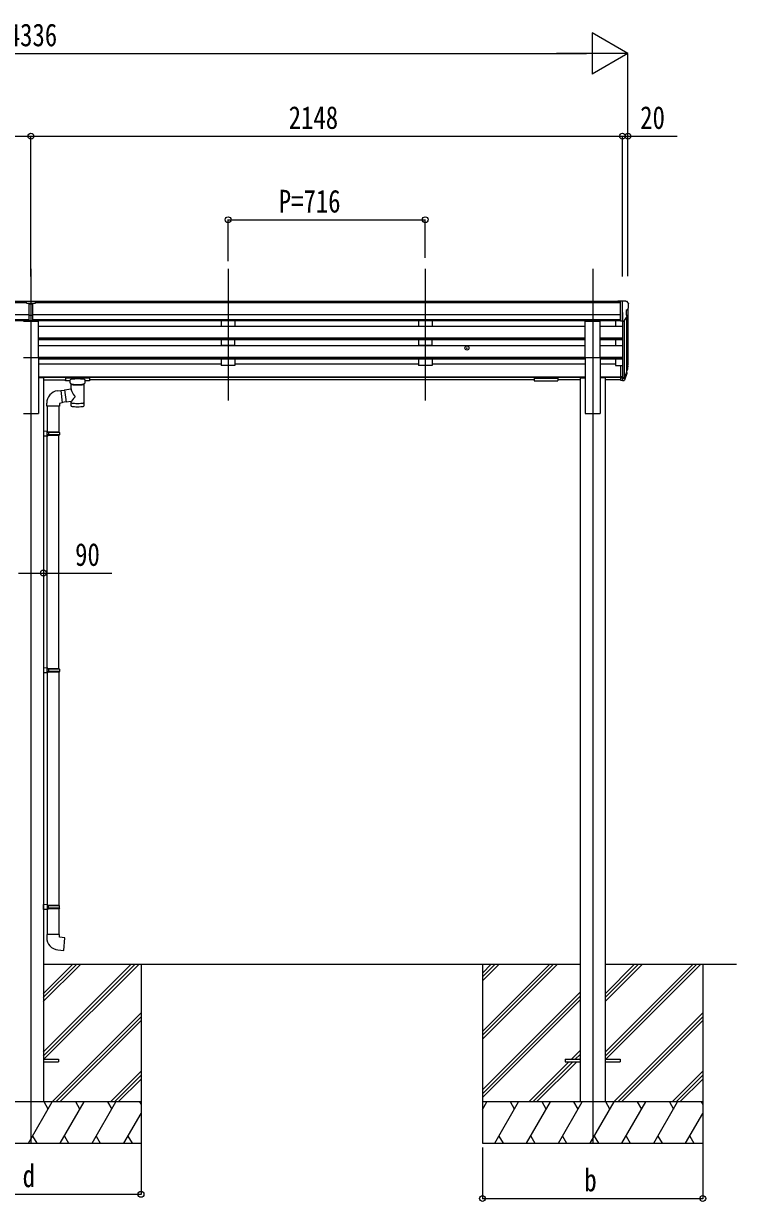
# Model space of a CAD drawing. Units: millimetres, scale not verified. Extents: x -10512 to 10512, y -7425 to 7425.
# Drawn here: x -1364 to 1225, y -3484 to 793 of the extents above; entities that cross this region are included whole.
import ezdxf
from ezdxf.enums import TextEntityAlignment as Align

# ---------------------------------------------------------------- set-up
doc = ezdxf.new("R2010")
doc.units = ezdxf.units.MM
doc.header["$LTSCALE"] = 30
doc.header["$PDMODE"] = 32
doc.header["$PDSIZE"] = 15
for name, color, linetype in [('0-3_YKK_12', 2, 'Continuous'), ('0-4_YKK_13', 4, 'Continuous'), ('0-5_YKK_A1', 4, 'Continuous'), ('0-6_YKK_D', 6, 'Continuous')]:
    doc.layers.add(name, color=color, linetype=linetype)
doc.styles.add('ＭＳ ゴシック', font='')
doc.styles.get('ＭＳ ゴシック').set_extended_font_data('MS Gothic')

msp = doc.modelspace()

# ---------------------------------------------------------------- linework, layer by layer
at = {"layer": '0-3_YKK_12'}
for p, q in [((-1337.28, -97.86), (-1337.28, -3272.26)), ((-621.28, -97.86), (-621.28, -575.38)), ((94.72, -97.86), (94.72, -575.38)), ((702.72, -97.86), (702.72, -3272.26))]:
    msp.add_line(p, q, dxfattribs=at)
at = {"layer": '0-4_YKK_13'}
for p, q in [((-1353.78, -222.28), (-1353.78, -214.44)), ((-1353.78, -222.28), (-1343.78, -222.28)), ((-1337.28, -223.1), (-1343.78, -222.7)), ((-1343.78, -224.28), (-1330.78, -224.28)), ((-1330.78, -222.76), (-1337.28, -223.08)), ((-1330.78, -285.91), (-1330.78, -220.63)), ((804.22, -214.25), (794.22, -214.33)), ((794.22, -215.85), (794.22, -214.33)), ((804.22, -286.23), (804.22, -214.25)), ((822.72, -214.25), (804.22, -214.25)), ((810.72, -287.23), (810.72, -214.25)), ((822.72, -214.25), (825.05, -214.39)), ((824.72, -248.76), (824.72, -265.04)), ((830.19, -245.43), (824.87, -248.5)), ((825.81, -214.81), (829.88, -220.62)), ((832.72, -223.62), (832.72, -224.25)), ((-1364.78, -287.89), (-1309.78, -287.89)), ((-1343.78, -265.8), (-1337.28, -265.96)), ((-1343.78, -284.84), (-1337.28, -285.24)), ((-1337.28, -265.96), (-1330.78, -265.8)), ((-1337.28, -285.24), (-1330.78, -284.84)), ((-1309.78, -419.69), (-1309.78, -287.89)), ((675.22, -419.69), (675.22, -287.89)), ((675.22, -287.89), (730.22, -287.89)), ((730.22, -419.69), (730.22, -287.89)), ((804.22, -286.23), (810.72, -286.23)), ((810.72, -287.23), (815.93, -286.91)), ((818.35, -285.42), (827.35, -269.82)), ((-1364.78, -419.69), (-1309.78, -419.69)), ((675.22, -419.69), (730.22, -419.69)), ((804.22, -447.97), (804.22, -502)), ((804.22, -447.97), (810.72, -447.97)), ((810.72, -447.97), (810.72, -502.74)), ((829.02, -460.78), (825.75, -467.85)), ((829.63, -462.16), (825.75, -470.11)), ((-1211.28, -492.55), (-1211.28, -503.31)), ((-1126.28, -491.89), (-1209.28, -491.89)), ((-1126.28, -494.06), (-1209.28, -494.06)), ((-1194.78, -503.97), (-1209.28, -503.97)), ((-1194.78, -510.78), (-1194.78, -500.51)), ((-1140.78, -510.78), (-1140.78, -500.51)), ((-1126.28, -503.97), (-1140.78, -503.97)), ((-1124.28, -492.55), (-1124.28, -503.31)), ((-1124.28, -492.74), (-1124.28, -494.28)), ((489.72, -492.55), (489.72, -503.31)), ((489.72, -492.74), (489.72, -494.28)), ((491.72, -491.89), (574.72, -491.89)), ((491.72, -494.06), (574.72, -494.06)), ((491.72, -503.97), (574.72, -503.97)), ((576.72, -492.55), (576.72, -503.31)), ((804.22, -488.1), (810.72, -488.1)), ((804.22, -492.98), (810.72, -492.98)), ((804.22, -502), (810.72, -502)), ((810.72, -493), (815.85, -493)), ((810.72, -494.81), (815.57, -494.81)), ((810.72, -502.74), (815.57, -502.74)), ((817.15, -492.32), (824.91, -476.92)), ((826.36, -477.27), (818.16, -493.45)), ((826.97, -477.84), (818.16, -501.39)), ((827.31, -473.43), (826.97, -477.84)), ((-1240.64, -540.17), (-1228.13, -538.61)), ((-1215.61, -538.64), (-1227.96, -540.56)), ((-1215.9, -536.76), (-1190.68, -532.85)), ((-1215.9, -536.76), (-1208.88, -582.02)), ((-1190.68, -532.85), (-1190.68, -515.27)), ((-1144.88, -515.28), (-1144.86, -595.57)), ((-1280.04, -596.18), (-1280.04, -585.26)), ((-1234.04, -596.18), (-1280.04, -596.18)), ((-1278.08, -596.18), (-1278.08, -687.63)), ((-1236.08, -596.18), (-1236.08, -690.19)), ((-1209.17, -580.14), (-1224.29, -582.49)), ((-1190.68, -579.2), (-1208.88, -582.02)), ((-1190.7, -595.57), (-1190.68, -578.95)), ((-1276.08, -687.69), (-1292.08, -687.22)), ((-1292.08, -687.22), (-1292.08, -705.16)), ((-1276.08, -704.69), (-1292.08, -705.16)), ((-1276.08, -689.69), (-1278.08, -689.69)), ((-1235.08, -690.19), (-1278.08, -690.19)), ((-1234.08, -692.19), (-1278.08, -692.19)), ((-1234.08, -700.19), (-1278.08, -700.19)), ((-1235.08, -702.19), (-1278.08, -702.19)), ((-1278.08, -1546.89), (-1278.08, -704.75)), ((-1276.08, -689.69), (-1276.08, -687.69)), ((-1276.08, -704.69), (-1276.08, -702.69)), ((-1273.6, -692.19), (-1273.17, -690.19)), ((-1236.08, -1549.44), (-1236.08, -702.19)), ((-1234.08, -692.19), (-1235.08, -690.19)), ((-1234.08, -700.19), (-1235.08, -702.19)), ((-1234.08, -692.19), (-1234.08, -700.19)), ((-1276.08, -1546.94), (-1292.08, -1546.47)), ((-1292.08, -1546.47), (-1292.08, -1564.41)), ((-1276.08, -1563.94), (-1292.08, -1564.41)), ((-1276.08, -1548.94), (-1278.08, -1548.94)), ((-1235.08, -1549.44), (-1278.08, -1549.44)), ((-1234.08, -1551.44), (-1278.08, -1551.44)), ((-1234.08, -1559.44), (-1278.08, -1559.44)), ((-1235.08, -1561.44), (-1278.08, -1561.44)), ((-1278.08, -1564), (-1278.08, -2406.14)), ((-1276.08, -1548.94), (-1276.08, -1546.94)), ((-1276.08, -1563.94), (-1276.08, -1561.94)), ((-1273.6, -1551.44), (-1273.17, -1549.44)), ((-1236.08, -1561.44), (-1236.08, -2408.7)), ((-1234.08, -1551.44), (-1235.08, -1549.44)), ((-1234.08, -1559.44), (-1235.08, -1561.44)), ((-1234.08, -1551.44), (-1234.08, -1559.44)), ((-1276.08, -2406.2), (-1292.08, -2405.73)), ((-1292.08, -2423.67), (-1292.08, -2405.73)), ((-1276.08, -2423.2), (-1292.08, -2423.67)), ((-1235.08, -2408.7), (-1278.08, -2408.7)), ((-1234.08, -2410.7), (-1278.08, -2410.7)), ((-1234.08, -2418.7), (-1278.08, -2418.7)), ((-1235.08, -2420.7), (-1278.08, -2420.7)), ((-1276.08, -2421.2), (-1278.08, -2421.2)), ((-1278.08, -2423.26), (-1278.08, -2514.7)), ((-1276.08, -2406.2), (-1276.08, -2408.2)), ((-1276.08, -2421.2), (-1276.08, -2423.2)), ((-1273.6, -2418.7), (-1273.17, -2420.7)), ((-1236.08, -2420.7), (-1236.08, -2514.7)), ((-1234.08, -2410.7), (-1235.08, -2408.7)), ((-1234.08, -2418.7), (-1235.08, -2420.7)), ((-1234.08, -2418.7), (-1234.08, -2410.7)), ((-1234.08, -2514.7), (-1280.08, -2514.7)), ((-1280.08, -2514.7), (-1280.08, -2525.61)), ((-1234.08, -2524.7), (-1234.08, -2514.7)), ((-1292.08, -2967.76), (-1237.28, -2967.76)), ((-1292.08, -2976.76), (-1237.28, -2976.76)), ((-1237.28, -2967.76), (-1237.28, -2976.76)), ((602.72, -2967.76), (602.72, -2976.76)), ((602.72, -2967.76), (657.52, -2967.76)), ((602.72, -2976.76), (657.52, -2976.76)), ((747.92, -2967.76), (802.72, -2967.76)), ((747.92, -2976.76), (802.72, -2976.76)), ((802.72, -2967.76), (802.72, -2976.76))]:
    msp.add_line(p, q, dxfattribs=at)
for points in [[(-1353.78, -214.44), (-1335.78, -214.28), (-1320.78, -214.41)], [(-1330.78, -285.91), (-1337.28, -286.31), (-1343.78, -285.91), (-1343.78, -220.57)], [(-1330.78, -222.24), (-1320.78, -222.15), (-1320.78, -214.41)], [(-1330.78, -266.9), (-1334.04, -266.98), (-1337.28, -267.06), (-1340.52, -266.98), (-1343.78, -266.9)], [(-1209.28, -491.89), (-1209.63, -491.89), (-1210.16, -491.92), (-1210.61, -491.97), (-1210.92, -492.04), (-1211.09, -492.14), (-1211.2, -492.28), (-1211.27, -492.46), (-1211.28, -492.55)], [(-1209.28, -503.97), (-1209.63, -503.97), (-1210.16, -503.94), (-1210.61, -503.89), (-1210.92, -503.82), (-1211.09, -503.72), (-1211.2, -503.58), (-1211.27, -503.4), (-1211.28, -503.31)], [(-1190.68, -515.27), (-1190.91, -515.18), (-1192.27, -514.44), (-1193.38, -513.59), (-1194.14, -512.73), (-1194.6, -511.83), (-1194.77, -510.94)], [(-1140.82, -510.72), (-1140.79, -511.08), (-1141.04, -512.04), (-1141.56, -512.92), (-1142.37, -513.76), (-1143.48, -514.56), (-1144.88, -515.28)], [(-1124.28, -492.55), (-1124.32, -492.35), (-1124.4, -492.22), (-1124.5, -492.12), (-1124.6, -492.06), (-1124.72, -492.02), (-1125.01, -491.96), (-1125.5, -491.91), (-1126.05, -491.89), (-1126.28, -491.89)], [(-1124.28, -503.31), (-1124.32, -503.5), (-1124.4, -503.64), (-1124.5, -503.74), (-1124.6, -503.8), (-1124.72, -503.84), (-1125.01, -503.9), (-1125.5, -503.95), (-1126.05, -503.97), (-1126.28, -503.97)], [(489.72, -492.55), (489.76, -492.35), (489.84, -492.22), (489.94, -492.12), (490.04, -492.06), (490.16, -492.02), (490.45, -491.96), (490.94, -491.91), (491.49, -491.89), (491.72, -491.89)], [(489.72, -503.31), (489.76, -503.5), (489.84, -503.64), (489.94, -503.74), (490.04, -503.8), (490.16, -503.84), (490.45, -503.9), (490.94, -503.95), (491.49, -503.97), (491.72, -503.97)], [(574.72, -491.89), (575.07, -491.89), (575.6, -491.92), (576.05, -491.97), (576.36, -492.04), (576.53, -492.14), (576.65, -492.28), (576.71, -492.46), (576.72, -492.55)], [(574.72, -503.97), (575.07, -503.97), (575.6, -503.94), (576.05, -503.89), (576.36, -503.82), (576.53, -503.72), (576.65, -503.58), (576.71, -503.4), (576.72, -503.31)], [(-1228.13, -538.61), (-1224.12, -584.43), (-1234.04, -586.18), (-1234.04, -596.18)], [(-1276.08, -702.69), (-1278.08, -702.69), (-1278.08, -689.69)], [(-1273.6, -692.19), (-1273.6, -700.19), (-1273.17, -702.19)], [(-1276.08, -1561.94), (-1278.08, -1561.94), (-1278.08, -1548.94)], [(-1273.6, -1551.44), (-1273.6, -1559.44), (-1273.17, -1561.44)], [(-1276.08, -2408.2), (-1278.08, -2408.2), (-1278.08, -2421.2)], [(-1273.6, -2418.7), (-1273.6, -2410.7), (-1273.17, -2408.7)], [(-1239, -2570.44), (-1218.17, -2572.26), (-1214.16, -2526.44), (-1234.08, -2524.7)]]:
    msp.add_lwpolyline(points, dxfattribs=at)
for centre, radius, start, end in [((825.02, -248.76), 0.3, 120, 180), ((824.99, -215.39), 1, 35, 86.5), ((829.72, -223.62), 3, 0, 87), ((825.82, -241.06), 6.18, 315.00103, 354.2965), ((630.72, -224.25), 202, 355.05096, 0), ((815.75, -283.92), 3, 273.5, 330), ((825.02, -265.04), 0.3, 180, 265.2833), ((824.75, -268.32), 3, 330, 85.2833), ((800.13, -451.28), 30.41, 341.80266, 352.8448), ((801.54, -453.04), 29.53, 342.01856, 353.49194), ((-1234.13, -585.62), 45.91, 98.14944, 179.55845), ((-1235.08, -2525.61), 45, 180, 265)]:
    msp.add_arc(centre, radius, start, end, dxfattribs=at)
for centre, major_axis, ratio, start_param, end_param in [((-1312.71, -224.59), (24.57, -1.51), 0.121868, 3.1422238, 3.1491027), ((742.86, -446.8), (-87.93, 4.42), 0.541684, 3.060334, 3.2172517), ((742.07, -453.47), (89.06, 1.43), 0.57596, 6.1985533, 6.3701348), ((-1209.28, -494.28), (-2, 0), 0.109601, 4.712389, 6.2831853), ((-1167.78, -500.51), (-27, 0), 0.122176, 3.1415927, 6.2831853), ((-1178.78, -510.78), (-16, 0), 0.361356, 0, 0.0194874), ((-1126.28, -494.28), (-2, 0), 0.109601, 3.1415927, 4.712389), ((491.72, -494.28), (2, 0), 0.109601, 1.5707963, 3.1415927), ((574.72, -494.28), (2, 0), 0.109601, 0, 1.5707963), ((815.57, -492.1), (3, 0), 0.90356, 4.712389, 5.7595865), ((815.57, -500.03), (-3, 0), 0.90356, 1.5707963, 2.6179939), ((815.85, -491.65), (1.5, 0), 0.90356, 4.712389, 5.7595865), ((740.8, -453.38), (88.05, 0), 0.90356, 5.9828017, 6.0168888), ((826.01, -473.43), (-1.3, 0), 0.90356, 2.9359903, 4.9130961), ((740.09, -457.24), (89.07, 0), 0.90356, 6.0316505, 6.077583), ((-1167.78, -559.39), (22.81, -26.62), 0.234429, 3.1563334, 4.5976381), ((-1167.77, -515.73), (-22.92, 0.42), 0.07247, 0.0008089, 1.5716053), ((-1167.77, -517.36), (-22.92, 0.42), 0.07247, 0.0008089, 1.5716053), ((-1167.79, -515.73), (22.91, 0.42), 0.072511, 4.711586, 6.2823824), ((-1167.79, -517.36), (22.91, 0.42), 0.072511, 4.711586, 6.2823824), ((-1170.34, -556.75), (-20.32, -22.25), 0.045535, 4.9756507, 6.2441899), ((-1167.78, -595.57), (-22.92, 0), 0.101955, 6.2829723, 9.4248207), ((-1167.78, -583.13), (-22.91, 0), 0.122865, 6.2831853, 9.424778)]:
    msp.add_ellipse(centre, major_axis=major_axis, ratio=ratio, start_param=start_param, end_param=end_param, dxfattribs=at)
at = {"layer": '0-5_YKK_A1'}
for p, q in [((-1353.78, -215.85), (-3478.78, -215.85)), ((-1353.78, -221.07), (-3478.78, -221.07)), ((-1330.78, -221.07), (-1330.78, -221.07)), ((804.22, -215.85), (-1320.78, -215.85)), ((804.22, -221.07), (-1320.78, -221.07)), ((810.72, -255.35), (810.72, -447.97)), ((830.72, -244.82), (830.72, -447.61)), ((-1343.78, -264.6), (-3478.78, -264.6)), ((-1343.78, -282.45), (-3478.78, -282.45)), ((-1343.78, -285.7), (-3478.78, -285.7)), ((804.22, -264.6), (-1330.78, -264.6)), ((804.22, -282.45), (-1330.78, -282.45)), ((804.22, -285.7), (-1330.78, -285.7)), ((-646.28, -285.8), (-646.28, -306.18)), ((-596.28, -285.8), (-596.28, -306.18)), ((69.72, -285.8), (69.72, -306.18)), ((119.72, -285.8), (119.72, -306.18)), ((785.72, -285.7), (785.72, -306.28)), ((816.72, -286.76), (816.73, -492.75)), ((825.75, -272.59), (825.75, -474.31)), ((675.22, -306.28), (-1309.78, -306.28)), ((-596.28, -306.18), (-646.28, -306.18)), ((119.72, -306.18), (69.72, -306.18)), ((810.72, -306.28), (730.22, -306.28)), ((675.22, -349.64), (-1309.78, -349.64)), ((675.22, -351.14), (-1309.78, -351.14)), ((675.22, -355.45), (-1309.78, -355.45)), ((675.22, -376.38), (-1309.78, -376.38)), ((-646.28, -355.45), (-646.28, -376.28)), ((-596.28, -376.28), (-646.28, -376.28)), ((-596.28, -376.28), (-596.28, -355.45)), ((69.72, -355.45), (69.72, -376.28)), ((119.72, -376.28), (69.72, -376.28)), ((119.72, -376.28), (119.72, -355.45)), ((810.72, -349.64), (730.22, -349.64)), ((810.72, -351.14), (730.22, -351.14)), ((810.72, -355.45), (730.22, -355.45)), ((810.72, -376.38), (730.22, -376.38)), ((785.72, -355.45), (785.72, -376.38)), ((-1309.78, -419.69), (-1309.78, -622.26)), ((675.22, -419.74), (-1309.78, -419.74)), ((675.22, -421.24), (-1309.78, -421.24)), ((675.22, -425.56), (-1309.78, -425.56)), ((-646.28, -425.56), (-646.28, -448.6)), ((-596.28, -425.56), (-596.28, -448.6)), ((69.72, -425.56), (69.72, -448.6)), ((119.72, -425.56), (119.72, -448.6)), ((675.22, -419.69), (675.22, -622.26)), ((730.22, -419.69), (730.22, -622.26)), ((810.72, -419.74), (730.22, -419.69)), ((810.72, -421.24), (730.22, -421.24)), ((810.72, -425.56), (730.22, -425.56)), ((785.72, -425.56), (785.72, -448.6)), ((-646.28, -443.66), (-1309.78, -443.66)), ((-596.28, -448.6), (-646.28, -448.6)), ((69.72, -443.66), (-596.28, -443.66)), ((119.72, -448.6), (69.72, -448.6)), ((675.22, -443.66), (119.72, -443.66)), ((785.72, -443.66), (730.22, -443.66)), ((785.72, -448.6), (804.22, -448.6)), ((675.22, -490.67), (-1309.78, -490.67)), ((675.22, -492.07), (-1309.78, -492.07)), ((-1292.08, -493.26), (-1309.78, -493.26)), ((-1292.08, -493.26), (-1292.08, -3122.26)), ((-1292.08, -499.76), (-1211.28, -499.76)), ((489.72, -499.76), (-1124.28, -499.76)), ((657.52, -499.76), (576.72, -499.76)), ((657.52, -493.26), (657.52, -3122.26)), ((657.52, -493.26), (675.22, -493.26)), ((804.22, -490.67), (730.22, -490.67)), ((804.22, -492.07), (730.22, -492.07)), ((747.92, -493.26), (730.22, -493.26)), ((747.92, -493.26), (747.92, -3122.26)), ((804.22, -499.76), (747.92, -499.76)), ((-1364.78, -622.26), (-1309.78, -622.26)), ((675.22, -622.26), (730.22, -622.26)), ((-1292.28, -2941.74), (-972.8, -2622.26)), ((-1292.28, -2955.88), (-958.66, -2622.26)), ((-1292.28, -2757.89), (-1156.65, -2622.26)), ((-1292.28, -2743.75), (-1170.79, -2622.26)), ((-1292.28, -2729.61), (-1184.93, -2622.26)), ((-1292.08, -2622.26), (-816.24, -2622.26)), ((-1290.02, -2967.76), (-944.52, -2622.26)), ((-1185.08, -2622.26), (657.52, -2622.26)), ((-937.48, -2622.26), (-937.48, -3272.26)), ((302.52, -2622.26), (302.52, -3272.26)), ((302.52, -2866.44), (546.7, -2622.26)), ((302.52, -2880.58), (560.84, -2622.26)), ((302.52, -2894.73), (574.98, -2622.26)), ((302.52, -2682.59), (362.85, -2622.26)), ((302.52, -2668.45), (348.71, -2622.26)), ((302.52, -2654.31), (334.57, -2622.26)), ((747.72, -2941.74), (1067.2, -2622.26)), ((747.72, -2955.88), (1081.34, -2622.26)), ((747.72, -2757.89), (883.35, -2622.26)), ((747.72, -2743.75), (869.21, -2622.26)), ((747.72, -2729.61), (855.07, -2622.26)), ((747.92, -2622.26), (1224.76, -2622.26)), ((749.98, -2967.76), (1095.48, -2622.26)), ((1102.52, -2622.26), (1102.52, -3272.26)), ((302.52, -3078.57), (657.32, -2723.78)), ((302.52, -3092.71), (657.32, -2737.92)), ((302.52, -3106.86), (657.32, -2752.06)), ((-1260.67, -3122.26), (-937.48, -2799.07)), ((-1246.53, -3122.26), (-937.48, -2813.22)), ((779.33, -3122.26), (1102.52, -2799.07)), ((793.47, -3122.26), (1102.52, -2813.22)), ((-1232.39, -3122.26), (-937.48, -2827.36)), ((807.61, -3122.26), (1102.52, -2827.36)), ((625.46, -2967.76), (657.32, -2935.91)), ((639.6, -2967.76), (657.32, -2950.05)), ((470.96, -3122.26), (616.46, -2976.76)), ((485.1, -3122.26), (630.6, -2976.76)), ((499.25, -3122.26), (644.75, -2976.76)), ((653.75, -2967.76), (657.32, -2964.19)), ((-1048.54, -3122.26), (-937.48, -3011.21)), ((-1034.4, -3122.26), (-937.48, -3025.35)), ((991.46, -3122.26), (1102.52, -3011.21)), ((1005.6, -3122.26), (1102.52, -3025.35)), ((-1020.25, -3122.26), (-937.48, -3039.49)), ((1019.75, -3122.26), (1102.52, -3039.49)), ((-937.48, -3122.26), (-1737.48, -3122.26)), ((-1346.32, -3272.26), (-1259.72, -3122.26)), ((-1274.72, -3148.25), (-1289.72, -3122.26)), ((-1230.85, -3272.26), (-1144.25, -3122.26)), ((-1159.25, -3148.25), (-1174.25, -3122.26)), ((-1115.38, -3272.26), (-1028.78, -3122.26)), ((-1058.78, -3122.26), (-1043.78, -3148.24)), ((-943.31, -3122.26), (-937.48, -3132.36)), ((1102.52, -3122.26), (302.52, -3122.26)), ((302.52, -3149.77), (318.4, -3122.26)), ((347.27, -3272.26), (433.87, -3122.26)), ((418.87, -3148.24), (403.87, -3122.26)), ((462.74, -3272.26), (549.34, -3122.26)), ((534.34, -3148.25), (519.34, -3122.26)), ((578.21, -3272.26), (664.81, -3122.26)), ((649.81, -3148.25), (634.81, -3122.26)), ((693.68, -3272.26), (780.28, -3122.26)), ((765.28, -3148.25), (750.28, -3122.26)), ((809.15, -3272.26), (895.75, -3122.26)), ((880.75, -3148.25), (865.75, -3122.26)), ((924.62, -3272.26), (1011.22, -3122.26)), ((981.22, -3122.26), (996.22, -3148.24)), ((1096.69, -3122.26), (1102.52, -3132.36)), ((-999.91, -3272.26), (-937.48, -3164.13)), ((1040.09, -3272.26), (1102.52, -3164.13)), ((-1331.32, -3246.28), (-1316.32, -3272.26)), ((-1215.85, -3246.28), (-1200.86, -3272.26)), ((-1100.38, -3246.28), (-1085.39, -3272.26)), ((-984.91, -3246.28), (-969.92, -3272.26)), ((362.27, -3246.28), (377.26, -3272.26)), ((477.74, -3246.28), (492.73, -3272.26)), ((593.21, -3246.28), (608.21, -3272.26)), ((708.68, -3246.28), (723.68, -3272.26)), ((824.15, -3246.28), (839.15, -3272.26)), ((939.62, -3246.28), (954.61, -3272.26)), ((1055.09, -3246.28), (1070.08, -3272.26)), ((-1737.48, -3272.26), (-937.48, -3272.26)), ((302.52, -3272.26), (1102.52, -3272.26))]:
    msp.add_line(p, q, dxfattribs=at)
msp.add_point((245.97, -384.99), dxfattribs=at)
at = {"layer": '0-6_YKK_D'}
for p, q in [((830.72, 684.15), (700.82, 759.15)), ((700.82, 759.15), (700.82, 609.15)), ((830.72, -124.42), (830.72, 685.15)), ((-3355.28, 684.15), (680.72, 684.15)), ((830.72, 684.15), (570.91, 684.15)), ((830.72, 684.15), (700.82, 609.15)), ((-1337.28, -125.42), (-1337.28, 385.15)), ((-1337.28, -125.42), (-1337.28, 385.15)), ((810.72, -125.42), (810.72, 385.15)), ((810.72, -125.42), (810.72, 385.15)), ((830.72, -123.42), (830.72, 385.15)), ((-3485.28, 384.15), (-1337.28, 384.15)), ((-1337.28, 384.15), (810.72, 384.15)), ((-621.28, -68.97), (-621.28, 82.13)), ((-621.28, 81.13), (94.72, 81.13)), ((94.72, -57.84), (94.72, 82.13)), ((-937.48, -3258.05), (-937.48, -3458.98)), ((302.52, -3287.48), (302.52, -3474.19)), ((1102.52, -3273.26), (1102.52, -3474.19)), ((-1737.48, -3457.98), (-937.48, -3457.98)), ((302.52, -3473.19), (1102.52, -3473.19))]:
    msp.add_line(p, q, dxfattribs=at)
for points in [[(810.72, 384.15), (830.72, 384.15), (1009.22, 384.15)], [(-1382.48, -1201.82), (-1292.08, -1201.82), (-1043.53, -1201.82)]]:
    msp.add_lwpolyline(points, dxfattribs=at)
for centre in [(-1337.28, 384.15), (-1337.28, 384.15), (810.72, 384.15), (810.72, 384.15), (830.72, 384.15), (-621.28, 81.13), (94.72, 81.13), (-1292.08, -1201.82), (-937.48, -3457.98), (302.52, -3473.19), (1102.52, -3473.19)]:
    msp.add_circle(centre, 10.62, dxfattribs=at)

# ---------------------------------------------------------------- texts
at = {"layer": '0-6_YKK_D', "style": 'ＭＳ ゴシック', "width": 0.8}
for s, p in [('Lt＝4336', (-1601.28, 686.15)), ('2148', (-401.28, 386.15)), ('20', (875.22, 386.15)), ('P=716', (-437.28, 82.43)), ('90', (-1176.83, -1200.52)), ('d', (-1367.48, -3456.68)), ('b', (672.52, -3471.89))]:
    msp.add_text(s, height=82.48, dxfattribs=at).set_placement(p, align=Align.BOTTOM_LEFT)

doc.saveas('drawing.dxf')
